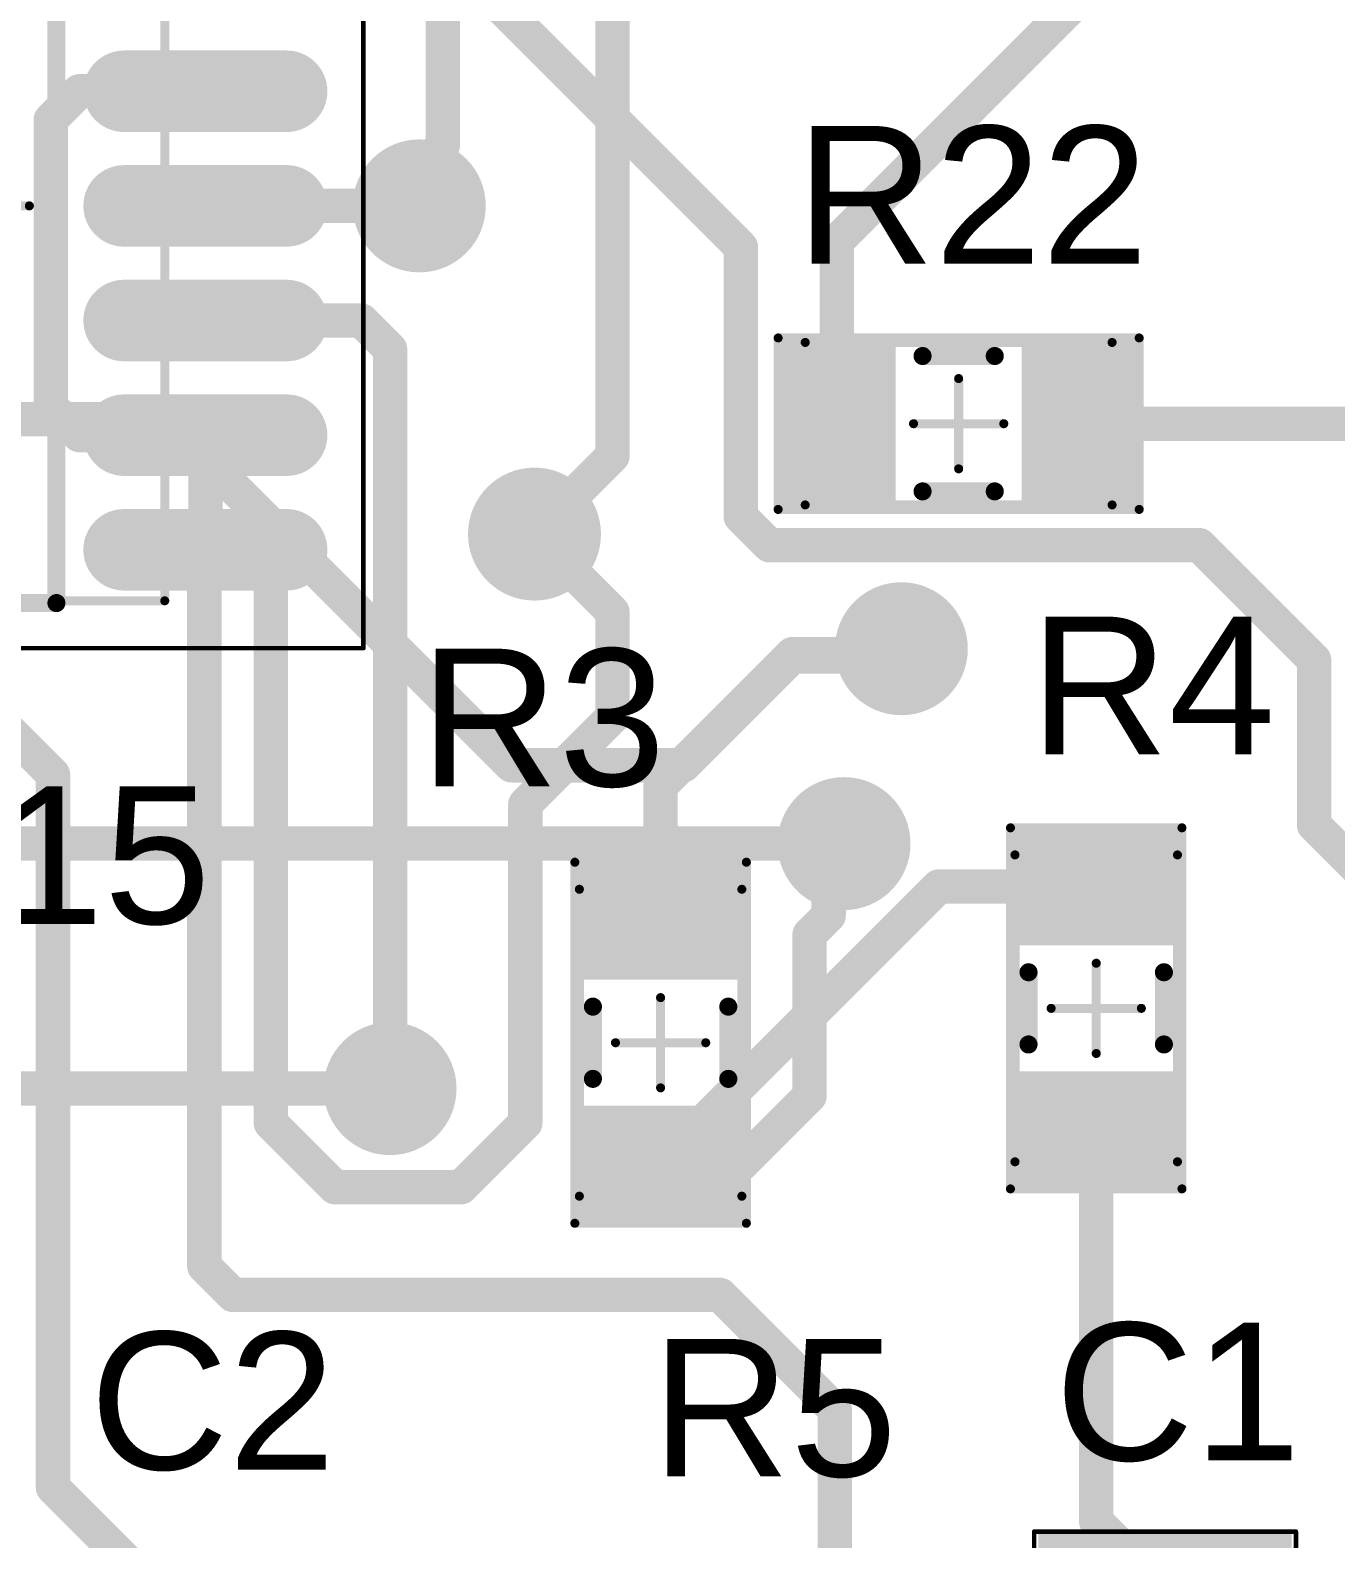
# Model space of a CAD drawing. Header units: millimetres. Extents: x 2.52 to 5.37, y 1.66 to 4.63.
# Drawn here: x 4.26 to 4.83, y 2.062 to 2.72 of the extents above; entities that cross this region are included whole.
import ezdxf

# ---------------------------------------------------------------- set-up
doc = ezdxf.new("R2010")
doc.units = ezdxf.units.MM
doc.header["$MEASUREMENT"] = 0
for name, color, linetype in [('BottomLayer', 5, 'Continuous'), ('BottomSolder', 6, 'Continuous'), ('Mechanical13', 56, 'Continuous'), ('Mechanical15', 56, 'Continuous'), ('TopLayer', 1, 'Continuous'), ('TopOverlay', 2, 'Continuous'), ('TopPaste', 8, 'Continuous'), ('TopSolder', 216, 'Continuous'), ('ViaHoleLayer', 16, 'Continuous')]:
    doc.layers.add(name, color=color, linetype=linetype)
doc.styles.add('Arial', font='arial.ttf', dxfattribs={"height": 0.2})

# ---------------------------------------------------------------- blocks, each defined once
blk = doc.blocks.new('C1206_12')
at = {"layer": 'TopLayer'}
for points in [[(-0.0748, -0.03346), (-0.0748, 0.03346), (-0.0315, 0.03346), (-0.0315, -0.03346)], [(0.0315, -0.03346), (0.0315, 0.03346), (0.0748, 0.03346), (0.0748, -0.03346)]]:
    blk.add_hatch(color=1, dxfattribs=at).paths.add_polyline_path(points)
at = {"layer": 'TopPaste'}
for points in [[(-0.0748, -0.03346), (-0.0748, 0.03346), (-0.0315, 0.03346), (-0.0315, -0.03346)], [(0.0315, -0.03346), (0.0315, 0.03346), (0.0748, 0.03346), (0.0748, -0.03346)]]:
    blk.add_hatch(color=8, dxfattribs=at).paths.add_polyline_path(points)
at = {"layer": 'TopSolder'}
for points in [[(-0.0788, -0.03746), (-0.0788, 0.03746), (-0.0275, 0.03746), (-0.0275, -0.03746)], [(0.0275, -0.03746), (0.0275, 0.03746), (0.0788, 0.03746), (0.0788, -0.03746)]]:
    blk.add_hatch(color=216, dxfattribs=at).paths.add_polyline_path(points)
at = {"layer": 'Mechanical13', "const_width": 0.00394}
for points in [[(0.06693, 0.03543), (-0.06693, 0.03543)], [(-0.06693, 0.03543), (-0.06693, -0.03543)], [(0.06693, 0.03543), (0.06693, -0.03543)], [(0.06693, -0.03543), (-0.06693, -0.03543)]]:
    blk.add_lwpolyline(points, dxfattribs=at)
at = {"layer": 'Mechanical13', "const_width": 0.00197}
for points in [[(-0.06791, 0.03543, 1), (-0.06594, 0.03543, 1)], [(-0.06791, 0.03543, 1), (-0.06594, 0.03543, 1)], [(0.06594, 0.03543, 1), (0.06791, 0.03543, 1)], [(0.06594, 0.03543, 1), (0.06791, 0.03543, 1)], [(-0.06791, -0.03543, 1), (-0.06594, -0.03543, 1)], [(-0.06791, -0.03543, 1), (-0.06594, -0.03543, 1)], [(0.06594, -0.03543, 1), (0.06791, -0.03543, 1)], [(0.06594, -0.03543, 1), (0.06791, -0.03543, 1)]]:
    blk.add_lwpolyline(points, format="xyb", close=True, dxfattribs=at)
at = {"layer": 'Mechanical15', "const_width": 0.00394}
for points in [[(0.07874, 0.0374), (-0.07874, 0.0374)], [(-0.07874, 0.0374), (-0.07874, -0.0374)], [(0.07874, 0.0374), (0.07874, -0.0374)], [(0, 0.01969), (0, -0.01969)], [(0.01969, 0), (-0.01969, 0)], [(0.07874, -0.0374), (-0.07874, -0.0374)]]:
    blk.add_lwpolyline(points, dxfattribs=at)
at = {"layer": 'Mechanical15', "const_width": 0.00197}
for points in [[(-0.07972, 0.0374, 1), (-0.07776, 0.0374, 1)], [(-0.07972, 0.0374, 1), (-0.07776, 0.0374, 1)], [(0.07776, 0.0374, 1), (0.07972, 0.0374, 1)], [(0.07776, 0.0374, 1), (0.07972, 0.0374, 1)], [(-0.00098, 0.01969, 1), (0.00098, 0.01969, 1)], [(-0.02067, 0, 1), (-0.0187, 0, 1)], [(0.0187, 0, 1), (0.02067, 0, 1)], [(-0.00098, -0.01969, 1), (0.00098, -0.01969, 1)], [(-0.07972, -0.0374, 1), (-0.07776, -0.0374, 1)], [(-0.07972, -0.0374, 1), (-0.07776, -0.0374, 1)], [(0.07776, -0.0374, 1), (0.07972, -0.0374, 1)], [(0.07776, -0.0374, 1), (0.07972, -0.0374, 1)]]:
    blk.add_lwpolyline(points, format="xyb", close=True, dxfattribs=at)
at = {"layer": 'TopOverlay', "const_width": 0.00787}
for points in [[(0.01575, 0.02953), (-0.01575, 0.02953)], [(0.01575, -0.02953), (-0.01575, -0.02953)]]:
    blk.add_lwpolyline(points, dxfattribs=at)
at = {"layer": 'TopOverlay', "const_width": 0.00394}
for points in [[(-0.01772, 0.02953, 1), (-0.01378, 0.02953, 1)], [(0.01378, 0.02953, 1), (0.01772, 0.02953, 1)], [(-0.01772, -0.02953, 1), (-0.01378, -0.02953, 1)], [(0.01378, -0.02953, 1), (0.01772, -0.02953, 1)]]:
    blk.add_lwpolyline(points, format="xyb", close=True, dxfattribs=at)
blk = doc.blocks.new('C1206_27')
at = {"layer": 'TopLayer'}
for points in [[(-0.0748, -0.03346), (-0.0748, 0.03346), (-0.0315, 0.03346), (-0.0315, -0.03346)], [(0.0315, -0.03346), (0.0315, 0.03346), (0.0748, 0.03346), (0.0748, -0.03346)]]:
    blk.add_hatch(color=1, dxfattribs=at).paths.add_polyline_path(points)
at = {"layer": 'TopPaste'}
for points in [[(-0.0748, -0.03346), (-0.0748, 0.03346), (-0.0315, 0.03346), (-0.0315, -0.03346)], [(0.0315, -0.03346), (0.0315, 0.03346), (0.0748, 0.03346), (0.0748, -0.03346)]]:
    blk.add_hatch(color=8, dxfattribs=at).paths.add_polyline_path(points)
at = {"layer": 'TopSolder'}
for points in [[(-0.0788, -0.03746), (-0.0788, 0.03746), (-0.0275, 0.03746), (-0.0275, -0.03746)], [(0.0275, -0.03746), (0.0275, 0.03746), (0.0788, 0.03746), (0.0788, -0.03746)]]:
    blk.add_hatch(color=216, dxfattribs=at).paths.add_polyline_path(points)
at = {"layer": 'Mechanical13', "const_width": 0.00394}
for points in [[(0.06693, 0.03543), (-0.06693, 0.03543)], [(-0.06693, -0.03543), (-0.06693, 0.03543)], [(0.06693, -0.03543), (0.06693, 0.03543)], [(0.06693, -0.03543), (-0.06693, -0.03543)]]:
    blk.add_lwpolyline(points, dxfattribs=at)
at = {"layer": 'Mechanical13', "const_width": 0.00197}
for points in [[(-0.06791, 0.03543, 1), (-0.06594, 0.03543, 1)], [(-0.06791, 0.03543, 1), (-0.06594, 0.03543, 1)], [(0.06594, 0.03543, 1), (0.06791, 0.03543, 1)], [(0.06594, 0.03543, 1), (0.06791, 0.03543, 1)], [(-0.06791, -0.03543, 1), (-0.06594, -0.03543, 1)], [(-0.06791, -0.03543, 1), (-0.06594, -0.03543, 1)], [(0.06594, -0.03543, 1), (0.06791, -0.03543, 1)], [(0.06594, -0.03543, 1), (0.06791, -0.03543, 1)]]:
    blk.add_lwpolyline(points, format="xyb", close=True, dxfattribs=at)
at = {"layer": 'Mechanical15', "const_width": 0.00394}
for points in [[(0.07874, 0.0374), (-0.07874, 0.0374)], [(-0.07874, -0.0374), (-0.07874, 0.0374)], [(0.07874, -0.0374), (0.07874, 0.0374)], [(0, -0.01969), (0, 0.01969)], [(0.01969, 0), (-0.01969, 0)], [(0.07874, -0.0374), (-0.07874, -0.0374)]]:
    blk.add_lwpolyline(points, dxfattribs=at)
at = {"layer": 'Mechanical15', "const_width": 0.00197}
for points in [[(-0.07972, 0.0374, 1), (-0.07776, 0.0374, 1)], [(-0.07972, 0.0374, 1), (-0.07776, 0.0374, 1)], [(0.07776, 0.0374, 1), (0.07972, 0.0374, 1)], [(0.07776, 0.0374, 1), (0.07972, 0.0374, 1)], [(-0.00098, 0.01969, 1), (0.00098, 0.01969, 1)], [(-0.02067, 0, 1), (-0.0187, 0, 1)], [(0.0187, 0, 1), (0.02067, 0, 1)], [(-0.00098, -0.01969, 1), (0.00098, -0.01969, 1)], [(-0.07972, -0.0374, 1), (-0.07776, -0.0374, 1)], [(-0.07972, -0.0374, 1), (-0.07776, -0.0374, 1)], [(0.07776, -0.0374, 1), (0.07972, -0.0374, 1)], [(0.07776, -0.0374, 1), (0.07972, -0.0374, 1)]]:
    blk.add_lwpolyline(points, format="xyb", close=True, dxfattribs=at)
at = {"layer": 'TopOverlay', "const_width": 0.00787}
for points in [[(0.01575, 0.02953), (-0.01575, 0.02953)], [(0.01575, -0.02953), (-0.01575, -0.02953)]]:
    blk.add_lwpolyline(points, dxfattribs=at)
at = {"layer": 'TopOverlay', "const_width": 0.00394}
for points in [[(-0.01772, 0.02953, 1), (-0.01378, 0.02953, 1)], [(0.01378, 0.02953, 1), (0.01772, 0.02953, 1)], [(-0.01772, -0.02953, 1), (-0.01378, -0.02953, 1)], [(0.01378, -0.02953, 1), (0.01772, -0.02953, 1)]]:
    blk.add_lwpolyline(points, format="xyb", close=True, dxfattribs=at)
blk = doc.blocks.new('C1206_28')
at = {"layer": 'TopLayer'}
for points in [[(-0.0748, -0.03346), (-0.0748, 0.03346), (-0.0315, 0.03346), (-0.0315, -0.03346)], [(0.0315, -0.03346), (0.0315, 0.03346), (0.0748, 0.03346), (0.0748, -0.03346)]]:
    blk.add_hatch(color=1, dxfattribs=at).paths.add_polyline_path(points)
at = {"layer": 'TopPaste'}
for points in [[(-0.0748, -0.03346), (-0.0748, 0.03346), (-0.0315, 0.03346), (-0.0315, -0.03346)], [(0.0315, -0.03346), (0.0315, 0.03346), (0.0748, 0.03346), (0.0748, -0.03346)]]:
    blk.add_hatch(color=8, dxfattribs=at).paths.add_polyline_path(points)
at = {"layer": 'TopSolder'}
for points in [[(-0.0788, -0.03746), (-0.0788, 0.03746), (-0.0275, 0.03746), (-0.0275, -0.03746)], [(0.0275, -0.03746), (0.0275, 0.03746), (0.0788, 0.03746), (0.0788, -0.03746)]]:
    blk.add_hatch(color=216, dxfattribs=at).paths.add_polyline_path(points)
at = {"layer": 'Mechanical13', "const_width": 0.00394}
for points in [[(0.06693, 0.03543), (-0.06693, 0.03543)], [(-0.06693, -0.03543), (-0.06693, 0.03543)], [(0.06693, -0.03543), (0.06693, 0.03543)], [(0.06693, -0.03543), (-0.06693, -0.03543)]]:
    blk.add_lwpolyline(points, dxfattribs=at)
at = {"layer": 'Mechanical13', "const_width": 0.00197}
for points in [[(-0.06791, 0.03543, 1), (-0.06594, 0.03543, 1)], [(-0.06791, 0.03543, 1), (-0.06594, 0.03543, 1)], [(0.06594, 0.03543, 1), (0.06791, 0.03543, 1)], [(0.06594, 0.03543, 1), (0.06791, 0.03543, 1)], [(-0.06791, -0.03543, 1), (-0.06594, -0.03543, 1)], [(-0.06791, -0.03543, 1), (-0.06594, -0.03543, 1)], [(0.06594, -0.03543, 1), (0.06791, -0.03543, 1)], [(0.06594, -0.03543, 1), (0.06791, -0.03543, 1)]]:
    blk.add_lwpolyline(points, format="xyb", close=True, dxfattribs=at)
at = {"layer": 'Mechanical15', "const_width": 0.00394}
for points in [[(0.07874, 0.0374), (-0.07874, 0.0374)], [(-0.07874, -0.0374), (-0.07874, 0.0374)], [(0.07874, -0.0374), (0.07874, 0.0374)], [(0, -0.01969), (0, 0.01969)], [(0.01969, 0), (-0.01969, 0)], [(0.07874, -0.0374), (-0.07874, -0.0374)]]:
    blk.add_lwpolyline(points, dxfattribs=at)
at = {"layer": 'Mechanical15', "const_width": 0.00197}
for points in [[(-0.07972, 0.0374, 1), (-0.07776, 0.0374, 1)], [(-0.07972, 0.0374, 1), (-0.07776, 0.0374, 1)], [(0.07776, 0.0374, 1), (0.07972, 0.0374, 1)], [(0.07776, 0.0374, 1), (0.07972, 0.0374, 1)], [(-0.00098, 0.01969, 1), (0.00098, 0.01969, 1)], [(-0.02067, 0, 1), (-0.0187, 0, 1)], [(0.0187, 0, 1), (0.02067, 0, 1)], [(-0.00098, -0.01969, 1), (0.00098, -0.01969, 1)], [(-0.07972, -0.0374, 1), (-0.07776, -0.0374, 1)], [(-0.07972, -0.0374, 1), (-0.07776, -0.0374, 1)], [(0.07776, -0.0374, 1), (0.07972, -0.0374, 1)], [(0.07776, -0.0374, 1), (0.07972, -0.0374, 1)]]:
    blk.add_lwpolyline(points, format="xyb", close=True, dxfattribs=at)
at = {"layer": 'TopOverlay', "const_width": 0.00787}
for points in [[(0.01575, 0.02953), (-0.01575, 0.02953)], [(0.01575, -0.02953), (-0.01575, -0.02953)]]:
    blk.add_lwpolyline(points, dxfattribs=at)
at = {"layer": 'TopOverlay', "const_width": 0.00394}
for points in [[(-0.01772, 0.02953, 1), (-0.01378, 0.02953, 1)], [(0.01378, 0.02953, 1), (0.01772, 0.02953, 1)], [(-0.01772, -0.02953, 1), (-0.01378, -0.02953, 1)], [(0.01378, -0.02953, 1), (0.01772, -0.02953, 1)]]:
    blk.add_lwpolyline(points, format="xyb", close=True, dxfattribs=at)
blk = doc.blocks.new('SOIC_SL14_M_45')
at = {"layer": 'TopLayer'}
h = blk.add_hatch(color=1, dxfattribs=at)
edge = h.paths.add_edge_path()
edge.add_arc((-0.06102, 0.15), 0.01378, 270, 450)
edge.add_line((-0.06102, 0.16378), (-0.13189, 0.16378))
edge.add_arc((-0.13189, 0.15), 0.01378, 90, 270)
edge.add_line((-0.13189, 0.13622), (-0.06102, 0.13622))
h = blk.add_hatch(color=1, dxfattribs=at)
edge = h.paths.add_edge_path()
edge.add_arc((0.13189, 0.15), 0.01378, 270, 450)
edge.add_line((0.13189, 0.16378), (0.06102, 0.16378))
edge.add_arc((0.06102, 0.15), 0.01378, 90, 270)
edge.add_line((0.06102, 0.13622), (0.13189, 0.13622))
h = blk.add_hatch(color=1, dxfattribs=at)
edge = h.paths.add_edge_path()
edge.add_arc((-0.06102, 0.1), 0.01378, 270, 450)
edge.add_line((-0.06102, 0.11378), (-0.13189, 0.11378))
edge.add_arc((-0.13189, 0.1), 0.01378, 90, 270)
edge.add_line((-0.13189, 0.08622), (-0.06102, 0.08622))
h = blk.add_hatch(color=1, dxfattribs=at)
edge = h.paths.add_edge_path()
edge.add_arc((0.13189, 0.1), 0.01378, 270, 450)
edge.add_line((0.13189, 0.11378), (0.06102, 0.11378))
edge.add_arc((0.06102, 0.1), 0.01378, 90, 270)
edge.add_line((0.06102, 0.08622), (0.13189, 0.08622))
h = blk.add_hatch(color=1, dxfattribs=at)
edge = h.paths.add_edge_path()
edge.add_arc((-0.06102, 0.05), 0.01378, 270, 450)
edge.add_line((-0.06102, 0.06378), (-0.13189, 0.06378))
edge.add_arc((-0.13189, 0.05), 0.01378, 90, 270)
edge.add_line((-0.13189, 0.03622), (-0.06102, 0.03622))
h = blk.add_hatch(color=1, dxfattribs=at)
edge = h.paths.add_edge_path()
edge.add_arc((0.13189, 0.05), 0.01378, 270, 450)
edge.add_line((0.13189, 0.06378), (0.06102, 0.06378))
edge.add_arc((0.06102, 0.05), 0.01378, 90, 270)
edge.add_line((0.06102, 0.03622), (0.13189, 0.03622))
h = blk.add_hatch(color=1, dxfattribs=at)
edge = h.paths.add_edge_path()
edge.add_arc((-0.06102, 0), 0.01378, 270, 450)
edge.add_line((-0.06102, 0.01378), (-0.13189, 0.01378))
edge.add_arc((-0.13189, 0), 0.01378, 90, 270)
edge.add_line((-0.13189, -0.01378), (-0.06102, -0.01378))
h = blk.add_hatch(color=1, dxfattribs=at)
edge = h.paths.add_edge_path()
edge.add_arc((0.13189, 0), 0.01378, 270, 450)
edge.add_line((0.13189, 0.01378), (0.06102, 0.01378))
edge.add_arc((0.06102, 0), 0.01378, 90, 270)
edge.add_line((0.06102, -0.01378), (0.13189, -0.01378))
h = blk.add_hatch(color=1, dxfattribs=at)
edge = h.paths.add_edge_path()
edge.add_arc((-0.06102, -0.05), 0.01378, 270, 450)
edge.add_line((-0.06102, -0.03622), (-0.13189, -0.03622))
edge.add_arc((-0.13189, -0.05), 0.01378, 90, 270)
edge.add_line((-0.13189, -0.06378), (-0.06102, -0.06378))
h = blk.add_hatch(color=1, dxfattribs=at)
edge = h.paths.add_edge_path()
edge.add_arc((0.13189, -0.05), 0.01378, 270, 450)
edge.add_line((0.13189, -0.03622), (0.06102, -0.03622))
edge.add_arc((0.06102, -0.05), 0.01378, 90, 270)
edge.add_line((0.06102, -0.06378), (0.13189, -0.06378))
h = blk.add_hatch(color=1, dxfattribs=at)
edge = h.paths.add_edge_path()
edge.add_arc((-0.06102, -0.1), 0.01378, 270, 450)
edge.add_line((-0.06102, -0.08622), (-0.13189, -0.08622))
edge.add_arc((-0.13189, -0.1), 0.01378, 90, 270)
edge.add_line((-0.13189, -0.11378), (-0.06102, -0.11378))
h = blk.add_hatch(color=1, dxfattribs=at)
edge = h.paths.add_edge_path()
edge.add_arc((0.13189, -0.1), 0.01378, 270, 450)
edge.add_line((0.13189, -0.08622), (0.06102, -0.08622))
edge.add_arc((0.06102, -0.1), 0.01378, 90, 270)
edge.add_line((0.06102, -0.11378), (0.13189, -0.11378))
h = blk.add_hatch(color=1, dxfattribs=at)
edge = h.paths.add_edge_path()
edge.add_arc((-0.06102, -0.15), 0.01378, 270, 450)
edge.add_line((-0.06102, -0.13622), (-0.13189, -0.13622))
edge.add_arc((-0.13189, -0.15), 0.01378, 90, 270)
edge.add_line((-0.13189, -0.16378), (-0.06102, -0.16378))
h = blk.add_hatch(color=1, dxfattribs=at)
edge = h.paths.add_edge_path()
edge.add_arc((0.13189, -0.15), 0.01378, 270, 450)
edge.add_line((0.13189, -0.13622), (0.06102, -0.13622))
edge.add_arc((0.06102, -0.15), 0.01378, 90, 270)
edge.add_line((0.06102, -0.16378), (0.13189, -0.16378))
at = {"layer": 'TopPaste'}
h = blk.add_hatch(color=8, dxfattribs=at)
edge = h.paths.add_edge_path()
edge.add_arc((-0.06102, 0.15), 0.01378, 270, 450)
edge.add_line((-0.06102, 0.16378), (-0.13189, 0.16378))
edge.add_arc((-0.13189, 0.15), 0.01378, 90, 270)
edge.add_line((-0.13189, 0.13622), (-0.06102, 0.13622))
h = blk.add_hatch(color=8, dxfattribs=at)
edge = h.paths.add_edge_path()
edge.add_arc((0.13189, 0.15), 0.01378, 270, 450)
edge.add_line((0.13189, 0.16378), (0.06102, 0.16378))
edge.add_arc((0.06102, 0.15), 0.01378, 90, 270)
edge.add_line((0.06102, 0.13622), (0.13189, 0.13622))
h = blk.add_hatch(color=8, dxfattribs=at)
edge = h.paths.add_edge_path()
edge.add_arc((-0.06102, 0.1), 0.01378, 270, 450)
edge.add_line((-0.06102, 0.11378), (-0.13189, 0.11378))
edge.add_arc((-0.13189, 0.1), 0.01378, 90, 270)
edge.add_line((-0.13189, 0.08622), (-0.06102, 0.08622))
h = blk.add_hatch(color=8, dxfattribs=at)
edge = h.paths.add_edge_path()
edge.add_arc((0.13189, 0.1), 0.01378, 270, 450)
edge.add_line((0.13189, 0.11378), (0.06102, 0.11378))
edge.add_arc((0.06102, 0.1), 0.01378, 90, 270)
edge.add_line((0.06102, 0.08622), (0.13189, 0.08622))
h = blk.add_hatch(color=8, dxfattribs=at)
edge = h.paths.add_edge_path()
edge.add_arc((-0.06102, 0.05), 0.01378, 270, 450)
edge.add_line((-0.06102, 0.06378), (-0.13189, 0.06378))
edge.add_arc((-0.13189, 0.05), 0.01378, 90, 270)
edge.add_line((-0.13189, 0.03622), (-0.06102, 0.03622))
h = blk.add_hatch(color=8, dxfattribs=at)
edge = h.paths.add_edge_path()
edge.add_arc((0.13189, 0.05), 0.01378, 270, 450)
edge.add_line((0.13189, 0.06378), (0.06102, 0.06378))
edge.add_arc((0.06102, 0.05), 0.01378, 90, 270)
edge.add_line((0.06102, 0.03622), (0.13189, 0.03622))
h = blk.add_hatch(color=8, dxfattribs=at)
edge = h.paths.add_edge_path()
edge.add_arc((-0.06102, 0), 0.01378, 270, 450)
edge.add_line((-0.06102, 0.01378), (-0.13189, 0.01378))
edge.add_arc((-0.13189, 0), 0.01378, 90, 270)
edge.add_line((-0.13189, -0.01378), (-0.06102, -0.01378))
h = blk.add_hatch(color=8, dxfattribs=at)
edge = h.paths.add_edge_path()
edge.add_arc((0.13189, 0), 0.01378, 270, 450)
edge.add_line((0.13189, 0.01378), (0.06102, 0.01378))
edge.add_arc((0.06102, 0), 0.01378, 90, 270)
edge.add_line((0.06102, -0.01378), (0.13189, -0.01378))
h = blk.add_hatch(color=8, dxfattribs=at)
edge = h.paths.add_edge_path()
edge.add_arc((-0.06102, -0.05), 0.01378, 270, 450)
edge.add_line((-0.06102, -0.03622), (-0.13189, -0.03622))
edge.add_arc((-0.13189, -0.05), 0.01378, 90, 270)
edge.add_line((-0.13189, -0.06378), (-0.06102, -0.06378))
h = blk.add_hatch(color=8, dxfattribs=at)
edge = h.paths.add_edge_path()
edge.add_arc((0.13189, -0.05), 0.01378, 270, 450)
edge.add_line((0.13189, -0.03622), (0.06102, -0.03622))
edge.add_arc((0.06102, -0.05), 0.01378, 90, 270)
edge.add_line((0.06102, -0.06378), (0.13189, -0.06378))
h = blk.add_hatch(color=8, dxfattribs=at)
edge = h.paths.add_edge_path()
edge.add_arc((-0.06102, -0.1), 0.01378, 270, 450)
edge.add_line((-0.06102, -0.08622), (-0.13189, -0.08622))
edge.add_arc((-0.13189, -0.1), 0.01378, 90, 270)
edge.add_line((-0.13189, -0.11378), (-0.06102, -0.11378))
h = blk.add_hatch(color=8, dxfattribs=at)
edge = h.paths.add_edge_path()
edge.add_arc((0.13189, -0.1), 0.01378, 270, 450)
edge.add_line((0.13189, -0.08622), (0.06102, -0.08622))
edge.add_arc((0.06102, -0.1), 0.01378, 90, 270)
edge.add_line((0.06102, -0.11378), (0.13189, -0.11378))
h = blk.add_hatch(color=8, dxfattribs=at)
edge = h.paths.add_edge_path()
edge.add_arc((-0.06102, -0.15), 0.01378, 270, 450)
edge.add_line((-0.06102, -0.13622), (-0.13189, -0.13622))
edge.add_arc((-0.13189, -0.15), 0.01378, 90, 270)
edge.add_line((-0.13189, -0.16378), (-0.06102, -0.16378))
h = blk.add_hatch(color=8, dxfattribs=at)
edge = h.paths.add_edge_path()
edge.add_arc((0.13189, -0.15), 0.01378, 270, 450)
edge.add_line((0.13189, -0.13622), (0.06102, -0.13622))
edge.add_arc((0.06102, -0.15), 0.01378, 90, 270)
edge.add_line((0.06102, -0.16378), (0.13189, -0.16378))
at = {"layer": 'TopSolder'}
h = blk.add_hatch(color=216, dxfattribs=at)
edge = h.paths.add_edge_path()
edge.add_arc((-0.06102, 0.15), 0.01778, 270, 450)
edge.add_line((-0.06102, 0.16778), (-0.13189, 0.16778))
edge.add_arc((-0.13189, 0.15), 0.01778, 90, 270)
edge.add_line((-0.13189, 0.13222), (-0.06102, 0.13222))
h = blk.add_hatch(color=216, dxfattribs=at)
edge = h.paths.add_edge_path()
edge.add_arc((0.13189, 0.15), 0.01778, 270, 450)
edge.add_line((0.13189, 0.16778), (0.06102, 0.16778))
edge.add_arc((0.06102, 0.15), 0.01778, 90, 270)
edge.add_line((0.06102, 0.13222), (0.13189, 0.13222))
h = blk.add_hatch(color=216, dxfattribs=at)
edge = h.paths.add_edge_path()
edge.add_arc((-0.06102, 0.1), 0.01778, 270, 450)
edge.add_line((-0.06102, 0.11778), (-0.13189, 0.11778))
edge.add_arc((-0.13189, 0.1), 0.01778, 90, 270)
edge.add_line((-0.13189, 0.08222), (-0.06102, 0.08222))
h = blk.add_hatch(color=216, dxfattribs=at)
edge = h.paths.add_edge_path()
edge.add_arc((0.13189, 0.1), 0.01778, 270, 450)
edge.add_line((0.13189, 0.11778), (0.06102, 0.11778))
edge.add_arc((0.06102, 0.1), 0.01778, 90, 270)
edge.add_line((0.06102, 0.08222), (0.13189, 0.08222))
h = blk.add_hatch(color=216, dxfattribs=at)
edge = h.paths.add_edge_path()
edge.add_arc((-0.06102, 0.05), 0.01778, 270, 450)
edge.add_line((-0.06102, 0.06778), (-0.13189, 0.06778))
edge.add_arc((-0.13189, 0.05), 0.01778, 90, 270)
edge.add_line((-0.13189, 0.03222), (-0.06102, 0.03222))
h = blk.add_hatch(color=216, dxfattribs=at)
edge = h.paths.add_edge_path()
edge.add_arc((0.13189, 0.05), 0.01778, 270, 450)
edge.add_line((0.13189, 0.06778), (0.06102, 0.06778))
edge.add_arc((0.06102, 0.05), 0.01778, 90, 270)
edge.add_line((0.06102, 0.03222), (0.13189, 0.03222))
h = blk.add_hatch(color=216, dxfattribs=at)
edge = h.paths.add_edge_path()
edge.add_arc((-0.06102, 0), 0.01778, 270, 450)
edge.add_line((-0.06102, 0.01778), (-0.13189, 0.01778))
edge.add_arc((-0.13189, 0), 0.01778, 90, 270)
edge.add_line((-0.13189, -0.01778), (-0.06102, -0.01778))
h = blk.add_hatch(color=216, dxfattribs=at)
edge = h.paths.add_edge_path()
edge.add_arc((0.13189, 0), 0.01778, 270, 450)
edge.add_line((0.13189, 0.01778), (0.06102, 0.01778))
edge.add_arc((0.06102, 0), 0.01778, 90, 270)
edge.add_line((0.06102, -0.01778), (0.13189, -0.01778))
h = blk.add_hatch(color=216, dxfattribs=at)
edge = h.paths.add_edge_path()
edge.add_arc((-0.06102, -0.05), 0.01778, 270, 450)
edge.add_line((-0.06102, -0.03222), (-0.13189, -0.03222))
edge.add_arc((-0.13189, -0.05), 0.01778, 90, 270)
edge.add_line((-0.13189, -0.06778), (-0.06102, -0.06778))
h = blk.add_hatch(color=216, dxfattribs=at)
edge = h.paths.add_edge_path()
edge.add_arc((0.13189, -0.05), 0.01778, 270, 450)
edge.add_line((0.13189, -0.03222), (0.06102, -0.03222))
edge.add_arc((0.06102, -0.05), 0.01778, 90, 270)
edge.add_line((0.06102, -0.06778), (0.13189, -0.06778))
h = blk.add_hatch(color=216, dxfattribs=at)
edge = h.paths.add_edge_path()
edge.add_arc((-0.06102, -0.1), 0.01778, 270, 450)
edge.add_line((-0.06102, -0.08222), (-0.13189, -0.08222))
edge.add_arc((-0.13189, -0.1), 0.01778, 90, 270)
edge.add_line((-0.13189, -0.11778), (-0.06102, -0.11778))
h = blk.add_hatch(color=216, dxfattribs=at)
edge = h.paths.add_edge_path()
edge.add_arc((0.13189, -0.1), 0.01778, 270, 450)
edge.add_line((0.13189, -0.08222), (0.06102, -0.08222))
edge.add_arc((0.06102, -0.1), 0.01778, 90, 270)
edge.add_line((0.06102, -0.11778), (0.13189, -0.11778))
h = blk.add_hatch(color=216, dxfattribs=at)
edge = h.paths.add_edge_path()
edge.add_arc((-0.06102, -0.15), 0.01778, 270, 450)
edge.add_line((-0.06102, -0.13222), (-0.13189, -0.13222))
edge.add_arc((-0.13189, -0.15), 0.01778, 90, 270)
edge.add_line((-0.13189, -0.16778), (-0.06102, -0.16778))
h = blk.add_hatch(color=216, dxfattribs=at)
edge = h.paths.add_edge_path()
edge.add_arc((0.13189, -0.15), 0.01778, 270, 450)
edge.add_line((0.13189, -0.13222), (0.06102, -0.13222))
edge.add_arc((0.06102, -0.15), 0.01778, 90, 270)
edge.add_line((0.06102, -0.16778), (0.13189, -0.16778))
at = {"layer": 'Mechanical13', "const_width": 0.00394}
for points in [[(-0.07874, 0.17224), (0.07874, 0.17224)], [(-0.07874, -0.17224), (-0.07874, 0.17224)], [(0.07874, -0.17224), (0.07874, 0.17224)], [(-0.07874, -0.17224), (0.07874, -0.17224)]]:
    blk.add_lwpolyline(points, dxfattribs=at)
at = {"layer": 'Mechanical13'}
for points, const_width in [([(-0.07972, 0.17224, 1), (-0.07776, 0.17224, 1)], 0.00197), ([(-0.07972, 0.17224, 1), (-0.07776, 0.17224, 1)], 0.00197), ([(0.07776, 0.17224, 1), (0.07972, 0.17224, 1)], 0.00197), ([(0.07776, 0.17224, 1), (0.07972, 0.17224, 1)], 0.00197), ([(-0.02362, 0.13681, 1), (-0.06299, 0.13681, 1)], 0.00394), ([(-0.06398, 0.13681, 1), (-0.06201, 0.13681, 1)], 0.00197), ([(-0.02461, 0.13681, 1), (-0.02264, 0.13681, 1)], 0.00197), ([(-0.07972, -0.17224, 1), (-0.07776, -0.17224, 1)], 0.00197), ([(-0.07972, -0.17224, 1), (-0.07776, -0.17224, 1)], 0.00197), ([(0.07776, -0.17224, 1), (0.07972, -0.17224, 1)], 0.00197), ([(0.07776, -0.17224, 1), (0.07972, -0.17224, 1)], 0.00197)]:
    blk.add_lwpolyline(points, format="xyb", close=True, dxfattribs=dict(at, const_width=const_width))
at = {"layer": 'Mechanical15'}
for points, const_width in [([(-0.16535, 0.19291), (0.16535, 0.19291)], 0.00197), ([(-0.16535, -0.19291), (-0.16535, 0.19291)], 0.00197), ([(0.16535, -0.19291), (0.16535, 0.19291)], 0.00197), ([(0, -0.01969), (0, 0.01969)], 0.00394), ([(-0.01969, 0), (0.01969, 0)], 0.00394), ([(-0.16535, -0.19291), (0.16535, -0.19291)], 0.00197)]:
    blk.add_lwpolyline(points, dxfattribs=dict(at, const_width=const_width))
for points, const_width in [([(-0.16585, 0.19291, 1), (-0.16486, 0.19291, 1)], 0.000984), ([(-0.16585, 0.19291, 1), (-0.16486, 0.19291, 1)], 0.000984), ([(0.16486, 0.19291, 1), (0.16585, 0.19291, 1)], 0.000984), ([(0.16486, 0.19291, 1), (0.16585, 0.19291, 1)], 0.000984), ([(-0.00098, 0.01969, 1), (0.00098, 0.01969, 1)], 0.00197), ([(-0.02067, 0, 1), (-0.0187, 0, 1)], 0.00197), ([(0.0187, 0, 1), (0.02067, 0, 1)], 0.00197), ([(-0.00098, -0.01969, 1), (0.00098, -0.01969, 1)], 0.00197), ([(-0.16585, -0.19291, 1), (-0.16486, -0.19291, 1)], 0.000984), ([(-0.16585, -0.19291, 1), (-0.16486, -0.19291, 1)], 0.000984), ([(0.16486, -0.19291, 1), (0.16585, -0.19291, 1)], 0.000984), ([(0.16486, -0.19291, 1), (0.16585, -0.19291, 1)], 0.000984)]:
    blk.add_lwpolyline(points, format="xyb", close=True, dxfattribs=dict(at, const_width=const_width))
at = {"layer": 'TopOverlay'}
for points, const_width in [([(-0.09154, 0.18543, 1), (-0.10138, 0.18543, 1)], 0.00984), ([(-0.10384, 0.18543, 1), (-0.09892, 0.18543, 1)], 0.00492), ([(-0.094, 0.18543, 1), (-0.08907, 0.18543, 1)], 0.00492), ([(-0.03346, 0.17323, 1), (-0.02953, 0.17323, 1)], 0.00394), ([(-0.03346, 0.17323, 1), (-0.02953, 0.17323, 1)], 0.00394), ([(0.02953, 0.17323, 1), (0.03346, 0.17323, 1)], 0.00394), ([(0.02953, 0.17323, 1), (0.03346, 0.17323, 1)], 0.00394), ([(-0.03346, -0.17323, 1), (-0.02953, -0.17323, 1)], 0.00394), ([(-0.03346, -0.17323, 1), (-0.02953, -0.17323, 1)], 0.00394), ([(0.02953, -0.17323, 1), (0.03346, -0.17323, 1)], 0.00394), ([(0.02953, -0.17323, 1), (0.03346, -0.17323, 1)], 0.00394)]:
    blk.add_lwpolyline(points, format="xyb", close=True, dxfattribs=dict(at, const_width=const_width))
at = {"layer": 'TopOverlay', "const_width": 0.00787}
for points in [[(-0.0315, 0.17323), (0.0315, 0.17323)], [(-0.0315, -0.17323), (-0.0315, 0.17323)], [(0.0315, -0.17323), (0.0315, 0.17323)], [(-0.0315, -0.17323), (0.0315, -0.17323)]]:
    blk.add_lwpolyline(points, dxfattribs=at)
blk = doc.blocks.new('CAPC3225X279X50LL20T25_48')
at = {"layer": 'TopLayer'}
for points in [[(-0.07283, -0.05118), (-0.07283, 0.05118), (-0.02953, 0.05118), (-0.02953, -0.05118)], [(0.02953, -0.05118), (0.02953, 0.05118), (0.07283, 0.05118), (0.07283, -0.05118)]]:
    blk.add_hatch(color=1, dxfattribs=at).paths.add_polyline_path(points)
at = {"layer": 'TopPaste'}
for points in [[(-0.07283, -0.05118), (-0.07283, 0.05118), (-0.02953, 0.05118), (-0.02953, -0.05118)], [(0.02953, -0.05118), (0.02953, 0.05118), (0.07283, 0.05118), (0.07283, -0.05118)]]:
    blk.add_hatch(color=8, dxfattribs=at).paths.add_polyline_path(points)
at = {"layer": 'TopSolder'}
for points in [[(-0.07683, -0.05518), (-0.07683, 0.05518), (-0.02553, 0.05518), (-0.02553, -0.05518)], [(0.02553, -0.05518), (0.02553, 0.05518), (0.07683, 0.05518), (0.07683, -0.05518)]]:
    blk.add_hatch(color=216, dxfattribs=at).paths.add_polyline_path(points)
at = {"layer": 'Mechanical13', "const_width": 0.00394}
for points in [[(-0.06693, -0.05315), (-0.06693, 0.05315)], [(0.06693, 0.05315), (-0.06693, 0.05315)], [(0.06693, -0.05315), (0.06693, 0.05315)], [(0.06693, -0.05315), (-0.06693, -0.05315)]]:
    blk.add_lwpolyline(points, dxfattribs=at)
at = {"layer": 'Mechanical13', "const_width": 0.00197}
for points in [[(-0.06791, 0.05315, 1), (-0.06594, 0.05315, 1)], [(-0.06791, 0.05315, 1), (-0.06594, 0.05315, 1)], [(0.06594, 0.05315, 1), (0.06791, 0.05315, 1)], [(0.06594, 0.05315, 1), (0.06791, 0.05315, 1)], [(-0.06791, -0.05315, 1), (-0.06594, -0.05315, 1)], [(-0.06791, -0.05315, 1), (-0.06594, -0.05315, 1)], [(0.06594, -0.05315, 1), (0.06791, -0.05315, 1)], [(0.06594, -0.05315, 1), (0.06791, -0.05315, 1)]]:
    blk.add_lwpolyline(points, format="xyb", close=True, dxfattribs=at)
at = {"layer": 'Mechanical15'}
for points, const_width in [([(-0.07677, -0.05709), (-0.07677, 0.05709)], 0.00197), ([(0.07677, 0.05709), (-0.07677, 0.05709)], 0.00197), ([(0.07677, -0.05709), (0.07677, 0.05709)], 0.00197), ([(0, -0.01969), (0, 0.01969)], 0.00394), ([(0.01969, 0), (-0.01969, 0)], 0.00394), ([(0.07677, -0.05709), (-0.07677, -0.05709)], 0.00197)]:
    blk.add_lwpolyline(points, dxfattribs=dict(at, const_width=const_width))
for points, const_width in [([(-0.07726, 0.05709, 1), (-0.07628, 0.05709, 1)], 0.000984), ([(-0.07726, 0.05709, 1), (-0.07628, 0.05709, 1)], 0.000984), ([(0.07628, 0.05709, 1), (0.07726, 0.05709, 1)], 0.000984), ([(0.07628, 0.05709, 1), (0.07726, 0.05709, 1)], 0.000984), ([(-0.00098, 0.01969, 1), (0.00098, 0.01969, 1)], 0.00197), ([(-0.02067, 0, 1), (-0.0187, 0, 1)], 0.00197), ([(0.0187, 0, 1), (0.02067, 0, 1)], 0.00197), ([(-0.00098, -0.01969, 1), (0.00098, -0.01969, 1)], 0.00197), ([(-0.07726, -0.05709, 1), (-0.07628, -0.05709, 1)], 0.000984), ([(-0.07726, -0.05709, 1), (-0.07628, -0.05709, 1)], 0.000984), ([(0.07628, -0.05709, 1), (0.07726, -0.05709, 1)], 0.000984), ([(0.07628, -0.05709, 1), (0.07726, -0.05709, 1)], 0.000984)]:
    blk.add_lwpolyline(points, format="xyb", close=True, dxfattribs=dict(at, const_width=const_width))
at = {"layer": 'TopOverlay', "const_width": 0.00787}
for points in [[(0.01378, 0.04724), (-0.01378, 0.04724)], [(0.01378, -0.04724), (-0.01378, -0.04724)]]:
    blk.add_lwpolyline(points, dxfattribs=at)
at = {"layer": 'TopOverlay', "const_width": 0.00394}
for points in [[(-0.01575, 0.04724, 1), (-0.01181, 0.04724, 1)], [(0.01181, 0.04724, 1), (0.01575, 0.04724, 1)], [(-0.01575, -0.04724, 1), (-0.01181, -0.04724, 1)], [(0.01181, -0.04724, 1), (0.01575, -0.04724, 1)]]:
    blk.add_lwpolyline(points, format="xyb", close=True, dxfattribs=at)

msp = doc.modelspace()

# ---------------------------------------------------------------- hatches: boundary and pattern name
at = {"layer": 'BottomLayer'}
h = msp.add_hatch(color=5, dxfattribs=at)
edge = h.paths.add_edge_path()
edge.add_arc((4.42975, 2.64315), 0.025, 0, 360)
h = msp.add_hatch(color=5, dxfattribs=at)
edge = h.paths.add_edge_path()
edge.add_arc((4.48, 2.5), 0.025, 0, 360)
h = msp.add_hatch(color=5, dxfattribs=at)
edge = h.paths.add_edge_path()
edge.add_arc((4.64, 2.45), 0.025, 0, 360)
h = msp.add_hatch(color=5, dxfattribs=at)
edge = h.paths.add_edge_path()
edge.add_arc((4.615, 2.365), 0.025, 0, 360)
h = msp.add_hatch(color=5, dxfattribs=at)
edge = h.paths.add_edge_path()
edge.add_arc((4.417, 2.25815), 0.025, 0, 360)
at = {"layer": 'BottomSolder'}
h = msp.add_hatch(color=6, dxfattribs=at)
edge = h.paths.add_edge_path()
edge.add_arc((4.42975, 2.64315), 0.029, 0, 360)
h = msp.add_hatch(color=6, dxfattribs=at)
edge = h.paths.add_edge_path()
edge.add_arc((4.48, 2.5), 0.029, 0, 360)
h = msp.add_hatch(color=6, dxfattribs=at)
edge = h.paths.add_edge_path()
edge.add_arc((4.64, 2.45), 0.029, 0, 360)
h = msp.add_hatch(color=6, dxfattribs=at)
edge = h.paths.add_edge_path()
edge.add_arc((4.615, 2.365), 0.029, 0, 360)
h = msp.add_hatch(color=6, dxfattribs=at)
edge = h.paths.add_edge_path()
edge.add_arc((4.417, 2.25815), 0.029, 0, 360)
at = {"layer": 'TopLayer'}
h = msp.add_hatch(color=1, dxfattribs=at)
edge = h.paths.add_edge_path()
edge.add_arc((4.42975, 2.64315), 0.025, 0, 360)
h = msp.add_hatch(color=1, dxfattribs=at)
edge = h.paths.add_edge_path()
edge.add_arc((4.48, 2.5), 0.025, 0, 360)
h = msp.add_hatch(color=1, dxfattribs=at)
edge = h.paths.add_edge_path()
edge.add_arc((4.64, 2.45), 0.025, 0, 360)
h = msp.add_hatch(color=1, dxfattribs=at)
edge = h.paths.add_edge_path()
edge.add_arc((4.615, 2.365), 0.025, 0, 360)
h = msp.add_hatch(color=1, dxfattribs=at)
edge = h.paths.add_edge_path()
edge.add_arc((4.417, 2.25815), 0.025, 0, 360)
at = {"layer": 'TopSolder'}
h = msp.add_hatch(color=216, dxfattribs=at)
edge = h.paths.add_edge_path()
edge.add_arc((4.42975, 2.64315), 0.029, 0, 360)
h = msp.add_hatch(color=216, dxfattribs=at)
edge = h.paths.add_edge_path()
edge.add_arc((4.48, 2.5), 0.029, 0, 360)
h = msp.add_hatch(color=216, dxfattribs=at)
edge = h.paths.add_edge_path()
edge.add_arc((4.64, 2.45), 0.029, 0, 360)
h = msp.add_hatch(color=216, dxfattribs=at)
edge = h.paths.add_edge_path()
edge.add_arc((4.615, 2.365), 0.029, 0, 360)
h = msp.add_hatch(color=216, dxfattribs=at)
edge = h.paths.add_edge_path()
edge.add_arc((4.417, 2.25815), 0.029, 0, 360)
at = {"layer": 'ViaHoleLayer'}
h = msp.add_hatch(color=16, dxfattribs=at)
edge = h.paths.add_edge_path()
edge.add_arc((4.42975, 2.64315), 0.014, 0, 360)
h = msp.add_hatch(color=16, dxfattribs=at)
edge = h.paths.add_edge_path()
edge.add_arc((4.48, 2.5), 0.014, 0, 360)
h = msp.add_hatch(color=16, dxfattribs=at)
edge = h.paths.add_edge_path()
edge.add_arc((4.64, 2.45), 0.014, 0, 360)
h = msp.add_hatch(color=16, dxfattribs=at)
edge = h.paths.add_edge_path()
edge.add_arc((4.615, 2.365), 0.014, 0, 360)
h = msp.add_hatch(color=16, dxfattribs=at)
edge = h.paths.add_edge_path()
edge.add_arc((4.417, 2.25815), 0.014, 0, 360)

# ---------------------------------------------------------------- linework, layer by layer
at = {"layer": 'BottomLayer', "const_width": 0.015}
for points in [[(4.514, 2.534), (4.514, 3.07319)], [(4.44, 2.66944), (4.44, 3.04715)], [(4.43644, 2.66588), (4.44, 2.66944)], [(4.43644, 2.64985), (4.43644, 2.66588)], [(4.42975, 2.64315), (4.43644, 2.64985)], [(3.895, 2.55015), (4.319, 2.55015)], [(4.319, 2.55015), (4.47, 2.39915)], [(4.48, 2.5), (4.514, 2.534)], [(4.63665, 2.44665), (4.64, 2.45)], [(4.545, 2.39915), (4.5925, 2.44665)], [(4.5925, 2.44665), (4.63665, 2.44665)], [(4.47, 2.39915), (4.545, 2.39915)], [(4.25015, 2.365), (4.615, 2.365)], [(4.242, 2.25815), (4.417, 2.25815)]]:
    msp.add_lwpolyline(points, dxfattribs=at)
at = {"layer": 'BottomLayer', "const_width": 0.0075}
for points in [[(4.43269, 2.66588, 1), (4.44019, 2.66588, 1)], [(4.43269, 2.66588, 1), (4.44019, 2.66588, 1)], [(4.43625, 2.66944, 1), (4.44375, 2.66944, 1)], [(4.43625, 2.66944, 1), (4.44375, 2.66944, 1)], [(4.43269, 2.64985, 1), (4.44019, 2.64985, 1)], [(4.43269, 2.64985, 1), (4.44019, 2.64985, 1)], [(4.426, 2.64315, 1), (4.4335, 2.64315, 1)], [(4.31525, 2.55015, 1), (4.32275, 2.55015, 1)], [(4.31525, 2.55015, 1), (4.32275, 2.55015, 1)], [(4.51025, 2.534, 1), (4.51775, 2.534, 1)], [(4.51025, 2.534, 1), (4.51775, 2.534, 1)], [(4.47625, 2.5, 1), (4.48375, 2.5, 1)], [(4.63625, 2.45, 1), (4.64375, 2.45, 1)], [(4.58875, 2.44665, 1), (4.59625, 2.44665, 1)], [(4.58875, 2.44665, 1), (4.59625, 2.44665, 1)], [(4.6329, 2.44665, 1), (4.6404, 2.44665, 1)], [(4.6329, 2.44665, 1), (4.6404, 2.44665, 1)], [(4.46625, 2.39915, 1), (4.47375, 2.39915, 1)], [(4.46625, 2.39915, 1), (4.47375, 2.39915, 1)], [(4.54125, 2.39915, 1), (4.54875, 2.39915, 1)], [(4.54125, 2.39915, 1), (4.54875, 2.39915, 1)], [(4.61125, 2.365, 1), (4.61875, 2.365, 1)], [(4.41325, 2.25815, 1), (4.42075, 2.25815, 1)]]:
    msp.add_lwpolyline(points, format="xyb", close=True, dxfattribs=at)
at = {"layer": 'TopLayer', "const_width": 0.015}
for points in [[(4.61185, 2.62769), (4.75231, 2.76815)], [(4.452, 2.74315), (4.57, 2.62515)], [(4.269, 2.68065), (4.2815, 2.69315)], [(4.2815, 2.69315), (4.33646, 2.69315)], [(4.269, 2.55565), (4.269, 2.68065)], [(4.33646, 2.64315), (4.42975, 2.64315)], [(4.57, 2.50765), (4.57, 2.62515)], [(4.61185, 2.54815), (4.61185, 2.62769)], [(4.33646, 2.59315), (4.4045, 2.59315)], [(4.4045, 2.59315), (4.417, 2.58065)], [(4.417, 2.25815), (4.417, 2.58065)], [(4.269, 2.55565), (4.2815, 2.54315)], [(4.71815, 2.54815), (4.839, 2.54815)], [(4.2815, 2.54315), (4.33646, 2.54315)], [(4.33646, 2.49315), (4.33646, 2.54315)], [(4.57, 2.50765), (4.5825, 2.49515)], [(4.48, 2.5), (4.514, 2.466)], [(4.336, 2.18065), (4.336, 2.49315)], [(4.336, 2.49315), (4.33646, 2.49315)], [(4.33646, 2.49315), (4.365, 2.49315)], [(4.365, 2.24315), (4.365, 2.49315)], [(4.5825, 2.49515), (4.77, 2.49515)], [(4.77, 2.49515), (4.82, 2.44515)], [(4.514, 2.42015), (4.514, 2.466)], [(4.535, 2.39015), (4.5925, 2.44765)], [(4.5925, 2.44765), (4.63765, 2.44765)], [(4.63765, 2.44765), (4.64, 2.45)], [(4.82, 2.37315), (4.82, 2.44515)], [(4.238, 2.42715), (4.27, 2.39515)], [(4.476, 2.38215), (4.514, 2.42015)], [(4.27, 2.08421), (4.27, 2.39515)], [(4.535, 2.3313), (4.535, 2.39015)], [(4.476, 2.24315), (4.476, 2.38215)], [(4.82, 2.37315), (4.87, 2.32315)], [(4.6083, 2.3583), (4.615, 2.365)], [(4.6083, 2.33366), (4.6083, 2.3583)], [(4.6, 2.29), (4.6563, 2.3463)], [(4.6563, 2.3463), (4.725, 2.3463)], [(4.6, 2.32536), (4.6083, 2.33366)], [(4.6, 2.29), (4.6, 2.32536)], [(4.535, 2.225), (4.6, 2.29)], [(4.6, 2.255), (4.6, 2.29)], [(4.57, 2.225), (4.6, 2.255)], [(4.365, 2.24315), (4.393, 2.21515)], [(4.448, 2.21515), (4.476, 2.24315)], [(4.725, 2.06933), (4.725, 2.24)], [(4.535, 2.225), (4.57, 2.225)], [(4.393, 2.21515), (4.448, 2.21515)], [(4.336, 2.18065), (4.3485, 2.16815)], [(4.3485, 2.16815), (4.56097, 2.16815)], [(4.56097, 2.16815), (4.61097, 2.11815)], [(4.61097, 1.99115), (4.61097, 2.11815)], [(4.27, 2.08421), (4.327, 2.02721)], [(4.725, 2.06933), (4.755, 2.03933)]]:
    msp.add_lwpolyline(points, dxfattribs=at)
at = {"layer": 'TopLayer', "const_width": 0.0075}
for points in [[(4.27775, 2.69315, 1), (4.28525, 2.69315, 1)], [(4.27775, 2.69315, 1), (4.28525, 2.69315, 1)], [(4.33271, 2.69315, 1), (4.34021, 2.69315, 1)], [(4.26525, 2.68065, 1), (4.27275, 2.68065, 1)], [(4.26525, 2.68065, 1), (4.27275, 2.68065, 1)], [(4.33271, 2.64315, 1), (4.34021, 2.64315, 1)], [(4.426, 2.64315, 1), (4.4335, 2.64315, 1)], [(4.56625, 2.62515, 1), (4.57375, 2.62515, 1)], [(4.56625, 2.62515, 1), (4.57375, 2.62515, 1)], [(4.6081, 2.62769, 1), (4.6156, 2.62769, 1)], [(4.6081, 2.62769, 1), (4.6156, 2.62769, 1)], [(4.33271, 2.59315, 1), (4.34021, 2.59315, 1)], [(4.40075, 2.59315, 1), (4.40825, 2.59315, 1)], [(4.40075, 2.59315, 1), (4.40825, 2.59315, 1)], [(4.41325, 2.58065, 1), (4.42075, 2.58065, 1)], [(4.41325, 2.58065, 1), (4.42075, 2.58065, 1)], [(4.26525, 2.55565, 1), (4.27275, 2.55565, 1)], [(4.26525, 2.55565, 1), (4.27275, 2.55565, 1)], [(4.6081, 2.54815, 1), (4.6156, 2.54815, 1)], [(4.7144, 2.54815, 1), (4.7219, 2.54815, 1)], [(4.27775, 2.54315, 1), (4.28525, 2.54315, 1)], [(4.27775, 2.54315, 1), (4.28525, 2.54315, 1)], [(4.33271, 2.54315, 1), (4.34021, 2.54315, 1)], [(4.33271, 2.54315, 1), (4.34021, 2.54315, 1)], [(4.56625, 2.50765, 1), (4.57375, 2.50765, 1)], [(4.56625, 2.50765, 1), (4.57375, 2.50765, 1)], [(4.47625, 2.5, 1), (4.48375, 2.5, 1)], [(4.33225, 2.49315, 1), (4.33975, 2.49315, 1)], [(4.33225, 2.49315, 1), (4.33975, 2.49315, 1)], [(4.33271, 2.49315, 1), (4.34021, 2.49315, 1)], [(4.33271, 2.49315, 1), (4.34021, 2.49315, 1)], [(4.33271, 2.49315, 1), (4.34021, 2.49315, 1)], [(4.36125, 2.49315, 1), (4.36875, 2.49315, 1)], [(4.36125, 2.49315, 1), (4.36875, 2.49315, 1)], [(4.57875, 2.49515, 1), (4.58625, 2.49515, 1)], [(4.57875, 2.49515, 1), (4.58625, 2.49515, 1)], [(4.76625, 2.49515, 1), (4.77375, 2.49515, 1)], [(4.76625, 2.49515, 1), (4.77375, 2.49515, 1)], [(4.51025, 2.466, 1), (4.51775, 2.466, 1)], [(4.51025, 2.466, 1), (4.51775, 2.466, 1)], [(4.58875, 2.44765, 1), (4.59625, 2.44765, 1)], [(4.58875, 2.44765, 1), (4.59625, 2.44765, 1)], [(4.6339, 2.44765, 1), (4.6414, 2.44765, 1)], [(4.6339, 2.44765, 1), (4.6414, 2.44765, 1)], [(4.63625, 2.45, 1), (4.64375, 2.45, 1)], [(4.81625, 2.44515, 1), (4.82375, 2.44515, 1)], [(4.81625, 2.44515, 1), (4.82375, 2.44515, 1)], [(4.51025, 2.42015, 1), (4.51775, 2.42015, 1)], [(4.51025, 2.42015, 1), (4.51775, 2.42015, 1)], [(4.26625, 2.39515, 1), (4.27375, 2.39515, 1)], [(4.26625, 2.39515, 1), (4.27375, 2.39515, 1)], [(4.53125, 2.39015, 1), (4.53875, 2.39015, 1)], [(4.53125, 2.39015, 1), (4.53875, 2.39015, 1)], [(4.47225, 2.38215, 1), (4.47975, 2.38215, 1)], [(4.47225, 2.38215, 1), (4.47975, 2.38215, 1)], [(4.81625, 2.37315, 1), (4.82375, 2.37315, 1)], [(4.81625, 2.37315, 1), (4.82375, 2.37315, 1)], [(4.61125, 2.365, 1), (4.61875, 2.365, 1)], [(4.60455, 2.3583, 1), (4.61205, 2.3583, 1)], [(4.60455, 2.3583, 1), (4.61205, 2.3583, 1)], [(4.65255, 2.3463, 1), (4.66005, 2.3463, 1)], [(4.65255, 2.3463, 1), (4.66005, 2.3463, 1)], [(4.72125, 2.3463, 1), (4.72875, 2.3463, 1)], [(4.53125, 2.3313, 1), (4.53875, 2.3313, 1)], [(4.60455, 2.33366, 1), (4.61205, 2.33366, 1)], [(4.60455, 2.33366, 1), (4.61205, 2.33366, 1)], [(4.59625, 2.32536, 1), (4.60375, 2.32536, 1)], [(4.59625, 2.32536, 1), (4.60375, 2.32536, 1)], [(4.59625, 2.29, 1), (4.60375, 2.29, 1)], [(4.59625, 2.29, 1), (4.60375, 2.29, 1)], [(4.59625, 2.29, 1), (4.60375, 2.29, 1)], [(4.59625, 2.29, 1), (4.60375, 2.29, 1)], [(4.41325, 2.25815, 1), (4.42075, 2.25815, 1)], [(4.59625, 2.255, 1), (4.60375, 2.255, 1)], [(4.59625, 2.255, 1), (4.60375, 2.255, 1)], [(4.36125, 2.24315, 1), (4.36875, 2.24315, 1)], [(4.36125, 2.24315, 1), (4.36875, 2.24315, 1)], [(4.47225, 2.24315, 1), (4.47975, 2.24315, 1)], [(4.47225, 2.24315, 1), (4.47975, 2.24315, 1)], [(4.72125, 2.24, 1), (4.72875, 2.24, 1)], [(4.53125, 2.225, 1), (4.53875, 2.225, 1)], [(4.53125, 2.225, 1), (4.53875, 2.225, 1)], [(4.56625, 2.225, 1), (4.57375, 2.225, 1)], [(4.56625, 2.225, 1), (4.57375, 2.225, 1)], [(4.38925, 2.21515, 1), (4.39675, 2.21515, 1)], [(4.38925, 2.21515, 1), (4.39675, 2.21515, 1)], [(4.44425, 2.21515, 1), (4.45175, 2.21515, 1)], [(4.44425, 2.21515, 1), (4.45175, 2.21515, 1)], [(4.33225, 2.18065, 1), (4.33975, 2.18065, 1)], [(4.33225, 2.18065, 1), (4.33975, 2.18065, 1)], [(4.34475, 2.16815, 1), (4.35225, 2.16815, 1)], [(4.34475, 2.16815, 1), (4.35225, 2.16815, 1)], [(4.55722, 2.16815, 1), (4.56472, 2.16815, 1)], [(4.55722, 2.16815, 1), (4.56472, 2.16815, 1)], [(4.60722, 2.11815, 1), (4.61472, 2.11815, 1)], [(4.60722, 2.11815, 1), (4.61472, 2.11815, 1)], [(4.26625, 2.08421, 1), (4.27375, 2.08421, 1)], [(4.26625, 2.08421, 1), (4.27375, 2.08421, 1)], [(4.72125, 2.06933, 1), (4.72875, 2.06933, 1)], [(4.72125, 2.06933, 1), (4.72875, 2.06933, 1)]]:
    msp.add_lwpolyline(points, format="xyb", close=True, dxfattribs=at)

# ---------------------------------------------------------------- block references
msp.add_blockref('SOIC_SL14_M_45', (4.24, 2.64315))
for name, p, rotation in [('C1206_12', (4.665, 2.54815), 180), ('C1206_27', (4.725, 2.29315), 270), ('C1206_28', (4.535, 2.27815), 270), ('CAPC3225X279X50LL20T25_48', (4.755, 1.98815), 270)]:
    msp.add_blockref(name, p, dxfattribs=dict(rotation=rotation))

# ---------------------------------------------------------------- texts
at = {"layer": 'TopOverlay', "style": 'Arial'}
for s, p in [('R22', (4.594, 2.618)), ('R4', (4.696, 2.404)), ('R3', (4.43002, 2.39001)), ('R15', (4.18502, 2.33001)), ('C2', (4.286, 2.092)), ('C1', (4.707, 2.096)), ('R5', (4.531, 2.089))]:
    msp.add_text(s, height=0.06, dxfattribs=at).set_placement(p)

doc.saveas('drawing.dxf')
